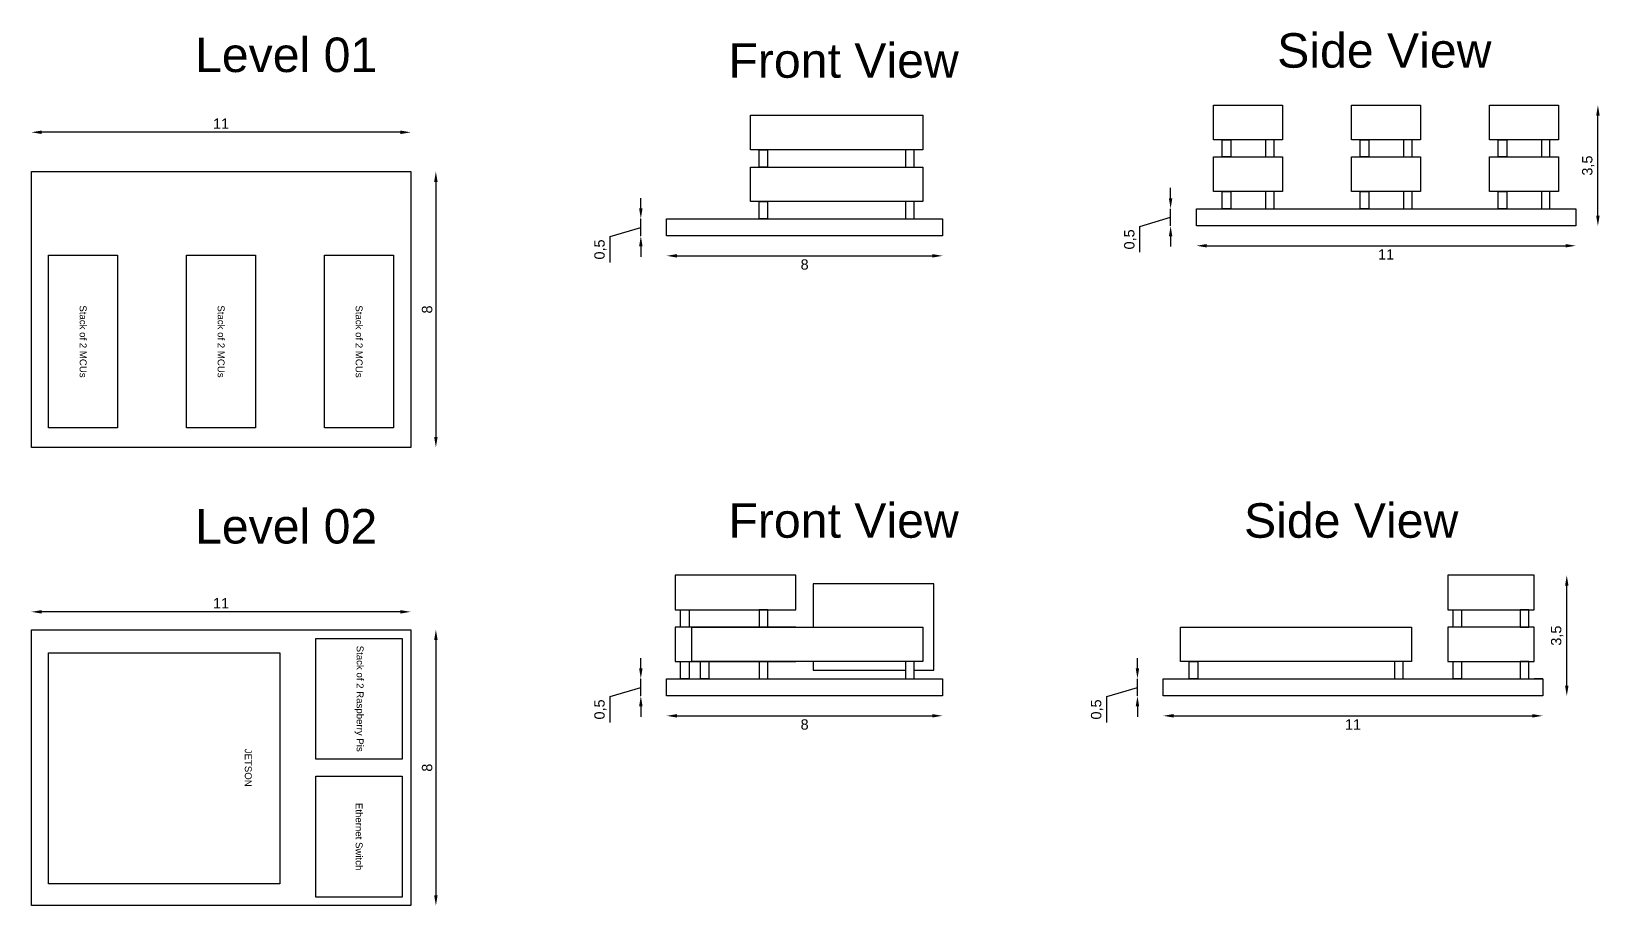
# Model space of a CAD drawing. Header units: millimetres. Extents: x -319.1 to -273.6, y 394.6 to 419.9.
import ezdxf

# ---------------------------------------------------------------- set-up
doc = ezdxf.new("R2010")
doc.units = ezdxf.units.MM
doc.linetypes.add('HIDDEN', pattern=[9.525, 6.35, -3.175])
doc.styles.get("Standard").update_dxf_attribs({"font": 'arial.ttf'})
doc.dimstyles.new('ISO-25', dxfattribs={"dimtxt": 0.3, "dimasz": 0.3, "dimexe": 0.2, "dimexo": 0.2, "dimgap": 0.1, "dimtad": 1, "dimtxsty": 'Standard', "dimcen": 2.5, "dimse1": 1, "dimse2": 1, "dimadec": 0, "dimazin": 0, "dimtfac": 1, "dimtmove": 1, "dimatfit": 3, "dimfxl": 1, "dimarcsym": 0})

# ---------------------------------------------------------------- blocks, each defined once
blk = doc.blocks.new('*D50')
at = {"color": 0, "lineweight": -2}
blk.add_line((-308.381, 416.993), (-318.781, 416.993), dxfattribs=at)
at = {"color": 0}
for points in [[(-318.781, 417.043), (-318.781, 416.943), (-319.081, 416.993)], [(-308.381, 416.943), (-308.381, 417.043), (-308.081, 416.993)]]:
    blk.add_solid(points, dxfattribs=at)
at = {"layer": 'Defpoints', "color": 0}
for p in [(-319.081, 416.993), (-319.081, 415.855), (-308.081, 415.855)]:
    blk.add_point(p, dxfattribs=at)
at = {"color": 0, "insert": (-313.581, 417.244), "char_height": 0.3, "attachment_point": 5}
blk.add_mtext('11', dxfattribs=at)
blk = doc.blocks.new('*D51')
at = {"color": 0, "lineweight": -2}
blk.add_line((-307.354, 415.555), (-307.354, 408.155), dxfattribs=at)
at = {"color": 0}
for points in [[(-307.304, 415.555), (-307.404, 415.555), (-307.354, 415.855)], [(-307.404, 408.155), (-307.304, 408.155), (-307.354, 407.855)]]:
    blk.add_solid(points, dxfattribs=at)
at = {"layer": 'Defpoints', "color": 0}
for p in [(-308.081, 415.855), (-308.081, 407.855), (-307.354, 407.855)]:
    blk.add_point(p, dxfattribs=at)
at = {"color": 0, "insert": (-307.608, 411.855), "char_height": 0.3, "attachment_point": 5, "rotation": 90}
blk.add_mtext('8', dxfattribs=at)
blk = doc.blocks.new('*D52')
at = {"color": 0, "lineweight": -2}
blk.add_line((-300.365, 413.411), (-292.965, 413.411), dxfattribs=at)
at = {"color": 0}
for points in [[(-300.365, 413.461), (-300.365, 413.361), (-300.665, 413.411)], [(-292.965, 413.361), (-292.965, 413.461), (-292.665, 413.411)]]:
    blk.add_solid(points, dxfattribs=at)
at = {"layer": 'Defpoints', "color": 0}
for p in [(-300.665, 413.986), (-292.665, 413.986), (-292.665, 413.411)]:
    blk.add_point(p, dxfattribs=at)
at = {"color": 0, "insert": (-296.665, 413.158), "char_height": 0.3, "attachment_point": 5}
blk.add_mtext('8', dxfattribs=at)
blk = doc.blocks.new('*D53')
at = {"color": 0, "lineweight": -2}
for p, q in [((-301.413, 414.786), (-301.413, 415.086)), ((-302.303, 413.969), (-301.413, 414.236)), ((-301.413, 413.986), (-301.413, 414.486)), ((-302.303, 413.221), (-302.303, 413.969)), ((-301.413, 413.686), (-301.413, 413.386))]:
    blk.add_line(p, q, dxfattribs=at)
at = {"color": 0}
for points in [[(-301.463, 414.786), (-301.363, 414.786), (-301.413, 414.486)], [(-301.363, 413.686), (-301.463, 413.686), (-301.413, 413.986)]]:
    blk.add_solid(points, dxfattribs=at)
at = {"layer": 'Defpoints', "color": 0}
for p in [(-301.413, 414.486), (-300.665, 414.486), (-300.665, 413.986)]:
    blk.add_point(p, dxfattribs=at)
at = {"color": 0, "insert": (-302.583, 413.595), "char_height": 0.3, "attachment_point": 5, "rotation": 90}
blk.add_mtext('0,5', dxfattribs=at)
blk = doc.blocks.new('*D65')
at = {"color": 0, "lineweight": -2}
blk.add_line((-285.007, 413.703), (-274.607, 413.703), dxfattribs=at)
at = {"color": 0}
for points in [[(-285.007, 413.753), (-285.007, 413.653), (-285.307, 413.703)], [(-274.607, 413.653), (-274.607, 413.753), (-274.307, 413.703)]]:
    blk.add_solid(points, dxfattribs=at)
at = {"layer": 'Defpoints', "color": 0}
for p in [(-285.307, 414.278), (-274.307, 414.278), (-274.307, 413.703)]:
    blk.add_point(p, dxfattribs=at)
at = {"color": 0, "insert": (-279.807, 413.452), "char_height": 0.3, "attachment_point": 5}
blk.add_mtext('11', dxfattribs=at)
blk = doc.blocks.new('*D66')
at = {"color": 0, "lineweight": -2}
for p, q in [((-286.055, 415.078), (-286.055, 415.378)), ((-286.055, 414.278), (-286.055, 414.778)), ((-286.945, 414.261), (-286.055, 414.528)), ((-286.945, 413.513), (-286.945, 414.261)), ((-286.055, 413.978), (-286.055, 413.678))]:
    blk.add_line(p, q, dxfattribs=at)
at = {"color": 0}
for points in [[(-286.105, 415.078), (-286.005, 415.078), (-286.055, 414.778)], [(-286.005, 413.978), (-286.105, 413.978), (-286.055, 414.278)]]:
    blk.add_solid(points, dxfattribs=at)
at = {"layer": 'Defpoints', "color": 0}
for p in [(-286.055, 414.778), (-285.307, 414.778), (-285.307, 414.278)]:
    blk.add_point(p, dxfattribs=at)
at = {"color": 0, "insert": (-287.225, 413.887), "char_height": 0.3, "attachment_point": 5, "rotation": 90}
blk.add_mtext('0,5', dxfattribs=at)
blk = doc.blocks.new('*D67')
at = {"color": 0, "lineweight": -2}
blk.add_line((-308.381, 403.089), (-318.781, 403.089), dxfattribs=at)
at = {"color": 0}
for points in [[(-318.781, 403.139), (-318.781, 403.039), (-319.081, 403.089)], [(-308.381, 403.039), (-308.381, 403.139), (-308.081, 403.089)]]:
    blk.add_solid(points, dxfattribs=at)
at = {"layer": 'Defpoints', "color": 0}
for p in [(-319.081, 403.089), (-319.081, 401.951), (-308.081, 401.951)]:
    blk.add_point(p, dxfattribs=at)
at = {"color": 0, "insert": (-313.581, 403.339), "char_height": 0.3, "attachment_point": 5}
blk.add_mtext('11', dxfattribs=at)
blk = doc.blocks.new('*D68')
at = {"color": 0, "lineweight": -2}
blk.add_line((-307.354, 402.27), (-307.354, 394.87), dxfattribs=at)
at = {"color": 0}
for points in [[(-307.304, 402.27), (-307.404, 402.27), (-307.354, 402.57)], [(-307.404, 394.87), (-307.304, 394.87), (-307.354, 394.57)]]:
    blk.add_solid(points, dxfattribs=at)
at = {"layer": 'Defpoints', "color": 0}
for p in [(-308.081, 402.57), (-308.081, 394.57), (-307.354, 394.57)]:
    blk.add_point(p, dxfattribs=at)
at = {"color": 0, "insert": (-307.608, 398.57), "char_height": 0.3, "attachment_point": 5, "rotation": 90}
blk.add_mtext('8', dxfattribs=at)
blk = doc.blocks.new('*D69')
at = {"color": 0, "lineweight": -2}
blk.add_line((-300.365, 400.074), (-292.965, 400.074), dxfattribs=at)
at = {"color": 0}
for points in [[(-300.365, 400.124), (-300.365, 400.024), (-300.665, 400.074)], [(-292.965, 400.024), (-292.965, 400.124), (-292.665, 400.074)]]:
    blk.add_solid(points, dxfattribs=at)
at = {"layer": 'Defpoints', "color": 0}
for p in [(-300.665, 400.649), (-292.665, 400.649), (-292.665, 400.074)]:
    blk.add_point(p, dxfattribs=at)
at = {"color": 0, "insert": (-296.665, 399.821), "char_height": 0.3, "attachment_point": 5}
blk.add_mtext('8', dxfattribs=at)
blk = doc.blocks.new('*D70')
at = {"color": 0, "lineweight": -2}
for p, q in [((-301.413, 401.449), (-301.413, 401.749)), ((-301.413, 400.649), (-301.413, 401.149)), ((-302.303, 400.632), (-301.413, 400.899)), ((-302.303, 399.884), (-302.303, 400.632)), ((-301.413, 400.349), (-301.413, 400.049))]:
    blk.add_line(p, q, dxfattribs=at)
at = {"color": 0}
for points in [[(-301.463, 401.449), (-301.363, 401.449), (-301.413, 401.149)], [(-301.363, 400.349), (-301.463, 400.349), (-301.413, 400.649)]]:
    blk.add_solid(points, dxfattribs=at)
at = {"layer": 'Defpoints', "color": 0}
for p in [(-301.413, 401.149), (-300.665, 401.149), (-300.665, 400.649)]:
    blk.add_point(p, dxfattribs=at)
at = {"color": 0, "insert": (-302.583, 400.258), "char_height": 0.3, "attachment_point": 5, "rotation": 90}
blk.add_mtext('0,5', dxfattribs=at)
blk = doc.blocks.new('*D71')
at = {"color": 0, "lineweight": -2}
blk.add_line((-285.968, 400.074), (-275.568, 400.074), dxfattribs=at)
at = {"color": 0}
for points in [[(-285.968, 400.124), (-285.968, 400.024), (-286.268, 400.074)], [(-275.568, 400.024), (-275.568, 400.124), (-275.268, 400.074)]]:
    blk.add_solid(points, dxfattribs=at)
at = {"layer": 'Defpoints', "color": 0}
for p in [(-286.268, 400.649), (-275.268, 400.649), (-275.268, 400.074)]:
    blk.add_point(p, dxfattribs=at)
at = {"color": 0, "insert": (-280.768, 399.823), "char_height": 0.3, "attachment_point": 5}
blk.add_mtext('11', dxfattribs=at)
blk = doc.blocks.new('*D72')
at = {"color": 0, "lineweight": -2}
for p, q in [((-287.016, 401.449), (-287.016, 401.749)), ((-287.016, 400.649), (-287.016, 401.149)), ((-287.906, 400.632), (-287.016, 400.899)), ((-287.906, 399.884), (-287.906, 400.632)), ((-287.016, 400.349), (-287.016, 400.049))]:
    blk.add_line(p, q, dxfattribs=at)
at = {"color": 0}
for points in [[(-287.066, 401.449), (-286.966, 401.449), (-287.016, 401.149)], [(-286.966, 400.349), (-287.066, 400.349), (-287.016, 400.649)]]:
    blk.add_solid(points, dxfattribs=at)
at = {"layer": 'Defpoints', "color": 0}
for p in [(-287.016, 401.149), (-286.268, 401.149), (-286.268, 400.649)]:
    blk.add_point(p, dxfattribs=at)
at = {"color": 0, "insert": (-288.186, 400.258), "char_height": 0.3, "attachment_point": 5, "rotation": 90}
blk.add_mtext('0,5', dxfattribs=at)
blk = doc.blocks.new('*D73')
at = {"color": 0, "lineweight": -2}
blk.add_line((-274.57, 400.949), (-274.57, 403.849), dxfattribs=at)
at = {"color": 0}
for points in [[(-274.52, 403.849), (-274.62, 403.849), (-274.57, 404.149)], [(-274.62, 400.949), (-274.52, 400.949), (-274.57, 400.649)]]:
    blk.add_solid(points, dxfattribs=at)
at = {"layer": 'Defpoints', "color": 0}
for p in [(-275.518, 404.149), (-274.57, 404.149), (-275.268, 400.649)]:
    blk.add_point(p, dxfattribs=at)
at = {"color": 0, "insert": (-274.85, 402.399), "char_height": 0.3, "attachment_point": 5, "rotation": 90}
blk.add_mtext('3,5', dxfattribs=at)
blk = doc.blocks.new('*D74')
at = {"color": 0, "lineweight": -2}
blk.add_line((-273.668, 414.578), (-273.668, 417.478), dxfattribs=at)
at = {"color": 0}
for points in [[(-273.618, 417.478), (-273.718, 417.478), (-273.668, 417.778)], [(-273.718, 414.578), (-273.618, 414.578), (-273.668, 414.278)]]:
    blk.add_solid(points, dxfattribs=at)
at = {"layer": 'Defpoints', "color": 0}
for p in [(-274.807, 417.778), (-273.668, 417.778), (-274.307, 414.278)]:
    blk.add_point(p, dxfattribs=at)
at = {"color": 0, "insert": (-273.948, 416.028), "char_height": 0.3, "attachment_point": 5, "rotation": 90}
blk.add_mtext('3,5', dxfattribs=at)

msp = doc.modelspace()

# ---------------------------------------------------------------- linework, layer by layer
for p, q in [((-300.665, 414.486), (-298.237, 414.486)), ((-292.915, 403.899), (-296.415, 403.899)), ((-296.415, 403.899), (-296.415, 402.649)), ((-292.915, 401.399), (-292.915, 403.899)), ((-308.081, 402.57), (-308.081, 402.57)), ((-296.915, 402.649), (-300.415, 402.649)), ((-300.415, 402.649), (-300.415, 401.649)), ((-300.415, 401.649), (-296.915, 401.649)), ((-296.415, 401.649), (-296.415, 401.399)), ((-300.665, 401.149), (-298.237, 401.149)), ((-296.415, 401.399), (-293.737, 401.399)), ((-293.487, 401.399), (-292.915, 401.399)), ((-286.268, 401.149), (-286.268, 401.149)), ((-286.268, 401.149), (-285.768, 401.149)), ((-275.268, 401.149), (-275.518, 401.149))]:
    msp.add_line(p, q)
for points in [[(-293.237, 417.486), (-293.237, 416.486), (-298.237, 416.486), (-298.237, 417.486)], [(-284.807, 417.778), (-282.807, 417.778), (-282.807, 416.778), (-284.807, 416.778)], [(-280.807, 417.778), (-278.807, 417.778), (-278.807, 416.778), (-280.807, 416.778)], [(-276.807, 417.778), (-274.807, 417.778), (-274.807, 416.778), (-276.807, 416.778)], [(-297.987, 416.486), (-297.737, 416.486), (-297.737, 415.986), (-297.987, 415.986)], [(-293.487, 416.486), (-293.737, 416.486), (-293.737, 415.986), (-293.487, 415.986)], [(-284.557, 416.778), (-284.307, 416.778), (-284.307, 416.278), (-284.557, 416.278)], [(-283.057, 416.778), (-283.307, 416.778), (-283.307, 416.278), (-283.057, 416.278)], [(-280.557, 416.778), (-280.307, 416.778), (-280.307, 416.278), (-280.557, 416.278)], [(-279.057, 416.778), (-279.307, 416.778), (-279.307, 416.278), (-279.057, 416.278)], [(-276.557, 416.778), (-276.307, 416.778), (-276.307, 416.278), (-276.557, 416.278)], [(-275.057, 416.778), (-275.307, 416.778), (-275.307, 416.278), (-275.057, 416.278)], [(-293.237, 415.986), (-293.237, 414.986), (-298.237, 414.986), (-298.237, 415.986)], [(-284.807, 416.278), (-282.807, 416.278), (-282.807, 415.278), (-284.807, 415.278)], [(-280.807, 416.278), (-278.807, 416.278), (-278.807, 415.278), (-280.807, 415.278)], [(-276.807, 416.278), (-274.807, 416.278), (-274.807, 415.278), (-276.807, 415.278)], [(-319.081, 415.855), (-308.081, 415.855), (-308.081, 407.855), (-319.081, 407.855)], [(-284.557, 415.278), (-284.307, 415.278), (-284.307, 414.778), (-284.557, 414.778)], [(-283.057, 415.278), (-283.307, 415.278), (-283.307, 414.778), (-283.057, 414.778)], [(-280.557, 415.278), (-280.307, 415.278), (-280.307, 414.778), (-280.557, 414.778)], [(-279.057, 415.278), (-279.307, 415.278), (-279.307, 414.778), (-279.057, 414.778)], [(-276.557, 415.278), (-276.307, 415.278), (-276.307, 414.778), (-276.557, 414.778)], [(-275.057, 415.278), (-275.307, 415.278), (-275.307, 414.778), (-275.057, 414.778)], [(-297.987, 414.986), (-297.737, 414.986), (-297.737, 414.486), (-297.987, 414.486)], [(-293.487, 414.986), (-293.737, 414.986), (-293.737, 414.486), (-293.487, 414.486)], [(-285.307, 414.278), (-285.307, 414.778), (-274.307, 414.778), (-274.307, 414.278)], [(-300.665, 413.986), (-300.665, 414.486), (-292.665, 414.486), (-292.665, 413.986)], [(-316.581, 408.427), (-318.581, 408.427), (-318.581, 413.427), (-316.581, 413.427)], [(-312.581, 408.427), (-314.581, 408.427), (-314.581, 413.427), (-312.581, 413.427)], [(-308.581, 408.427), (-310.581, 408.427), (-310.581, 413.427), (-308.581, 413.427)], [(-300.415, 403.149), (-296.915, 403.149), (-296.915, 404.149), (-300.415, 404.149)], [(-278.018, 403.149), (-275.518, 403.149), (-275.518, 404.149), (-278.018, 404.149)], [(-300.265, 403.149), (-300.015, 403.149), (-300.015, 402.649), (-300.265, 402.649)], [(-297.735, 403.149), (-297.985, 403.149), (-297.985, 402.649), (-297.735, 402.649)], [(-277.868, 403.149), (-277.618, 403.149), (-277.618, 402.649), (-277.868, 402.649)], [(-275.668, 403.149), (-275.918, 403.149), (-275.918, 402.649), (-275.668, 402.649)], [(-319.081, 402.57), (-308.081, 402.57), (-308.081, 394.57), (-319.081, 394.57)], [(-308.081, 402.57), (-308.081, 402.57), (-308.081, 402.57), (-308.081, 402.57)], [(-293.237, 402.649), (-293.237, 401.649), (-299.937, 401.649), (-299.937, 402.649)], [(-279.068, 402.649), (-279.068, 401.649), (-285.768, 401.649), (-285.768, 402.649)], [(-318.581, 401.902), (-311.881, 401.902), (-311.881, 395.202), (-318.581, 395.202)], [(-308.331, 402.32), (-308.331, 398.82), (-310.831, 398.82), (-310.831, 402.32)], [(-300.265, 401.649), (-300.015, 401.649), (-300.015, 401.149), (-300.265, 401.149)], [(-299.687, 401.649), (-299.437, 401.649), (-299.437, 401.149), (-299.687, 401.149)], [(-297.735, 401.649), (-297.985, 401.649), (-297.985, 401.149), (-297.735, 401.149)], [(-293.487, 401.649), (-293.737, 401.649), (-293.737, 401.149), (-293.487, 401.149)], [(-285.518, 401.649), (-285.268, 401.649), (-285.268, 401.149), (-285.518, 401.149)], [(-279.318, 401.649), (-279.568, 401.649), (-279.568, 401.149), (-279.318, 401.149)], [(-300.665, 400.649), (-300.665, 401.149), (-292.665, 401.149), (-292.665, 400.649)], [(-286.268, 400.649), (-286.268, 401.149), (-275.268, 401.149), (-275.268, 400.649)], [(-308.331, 398.32), (-308.331, 394.82), (-310.831, 394.82), (-310.831, 398.32)]]:
    msp.add_lwpolyline(points, close=True)
at = {"linetype": 'HIDDEN'}
for points in [[(-278.018, 401.649), (-275.518, 401.649), (-275.518, 402.649), (-278.018, 402.649)], [(-277.868, 401.649), (-277.618, 401.649), (-277.618, 401.149), (-277.868, 401.149)], [(-275.668, 401.649), (-275.918, 401.649), (-275.918, 401.149), (-275.668, 401.149)]]:
    msp.add_lwpolyline(points, close=True, dxfattribs=at)

# ---------------------------------------------------------------- texts
at = {"char_height": 1, "width": 18.37343, "attachment_point": 1}
for s, insert in [('{Level 01}', (-314.335, 419.74)), ('{Front View}', (-298.873, 419.574)), ('{Side View}', (-282.965, 419.866)), ('{Level 02}', (-314.335, 406.07)), ('{Front View}', (-298.873, 406.237)), ('{Side View}', (-283.926, 406.237))]:
    msp.add_mtext(s, dxfattribs=dict(at, insert=insert))
at = {"char_height": 0.2, "attachment_point": 5, "rotation": 270}
for s, insert, width in [('{Stack of 2 MCUs}', (-317.581, 410.927), 5), ('{Stack of 2 MCUs}', (-313.581, 410.927), 5), ('{Stack of 2 MCUs}', (-309.581, 410.927), 5), ('{Stack of 2 Raspberry Pis}', (-309.581, 400.57), 3.5), ('{JETSON}', (-312.794, 398.57), 5), ('{Ethernet Switch}', (-309.581, 396.57), 3.5)]:
    msp.add_mtext(s, dxfattribs=dict(at, insert=insert, width=width))

# ---------------------------------------------------------------- dimensions: what is measured, and where the dimension line sits
for p1, p2, distance, override, picture, middle in [((-308.081, 415.855), (-319.081, 415.855), -1.138, {"dimlfac": 1}, '*D50', (-313.581, 417.244)), ((-308.081, 415.855), (-308.081, 407.855), 0.726, {"dimlfac": 1}, '*D51', (-307.608, 411.855)), ((-300.665, 413.986), (-300.665, 414.486), 0.748, {"dimlfac": 1}, '*D53', (-302.583, 413.869)), ((-285.307, 414.278), (-285.307, 414.778), 0.748, {"dimlfac": 1}, '*D66', (-287.225, 414.161)), ((-285.307, 414.278), (-274.307, 414.278), -0.575, {"dimtad": 2, "dimlfac": 1}, '*D65', (-279.807, 413.452)), ((-300.665, 413.986), (-292.665, 413.986), -0.575, {"dimtad": 2, "dimlfac": 1}, '*D52', (-296.665, 413.158)), ((-308.081, 401.951), (-319.081, 401.951), -1.138, {"dimlfac": 1}, '*D67', (-313.581, 403.339)), ((-308.081, 402.57), (-308.081, 394.57), 0.726, {"dimlfac": 1}, '*D68', (-307.608, 398.57)), ((-300.665, 400.649), (-300.665, 401.149), 0.748, {"dimlfac": 1}, '*D70', (-302.583, 400.532)), ((-286.268, 400.649), (-286.268, 401.149), 0.748, {"dimlfac": 1}, '*D72', (-288.186, 400.532)), ((-300.665, 400.649), (-292.665, 400.649), -0.575, {"dimtad": 2, "dimlfac": 1}, '*D69', (-296.665, 399.821)), ((-286.268, 400.649), (-275.268, 400.649), -0.575, {"dimtad": 2, "dimlfac": 1}, '*D71', (-280.768, 399.823))]:
    dim = msp.add_aligned_dim(p1=p1, p2=p2, distance=distance, dimstyle='ISO-25', override=override)
    dim.commit()
    dim.dimension.update_dxf_attribs({"geometry": picture, "text_midpoint": middle})
for base, p1, p2, picture, middle in [((-273.668, 417.778), (-274.307, 414.278), (-274.807, 417.778), '*D74', (-273.948, 416.028)), ((-274.57, 404.149), (-275.268, 400.649), (-275.518, 404.149), '*D73', (-274.85, 402.399))]:
    dim = msp.add_linear_dim(base=base, p1=p1, p2=p2, angle=90, dimstyle='ISO-25', override={"dimlfac": 1})
    dim.commit()
    dim.dimension.update_dxf_attribs({"geometry": picture, "text_midpoint": middle})

doc.saveas('drawing.dxf')
